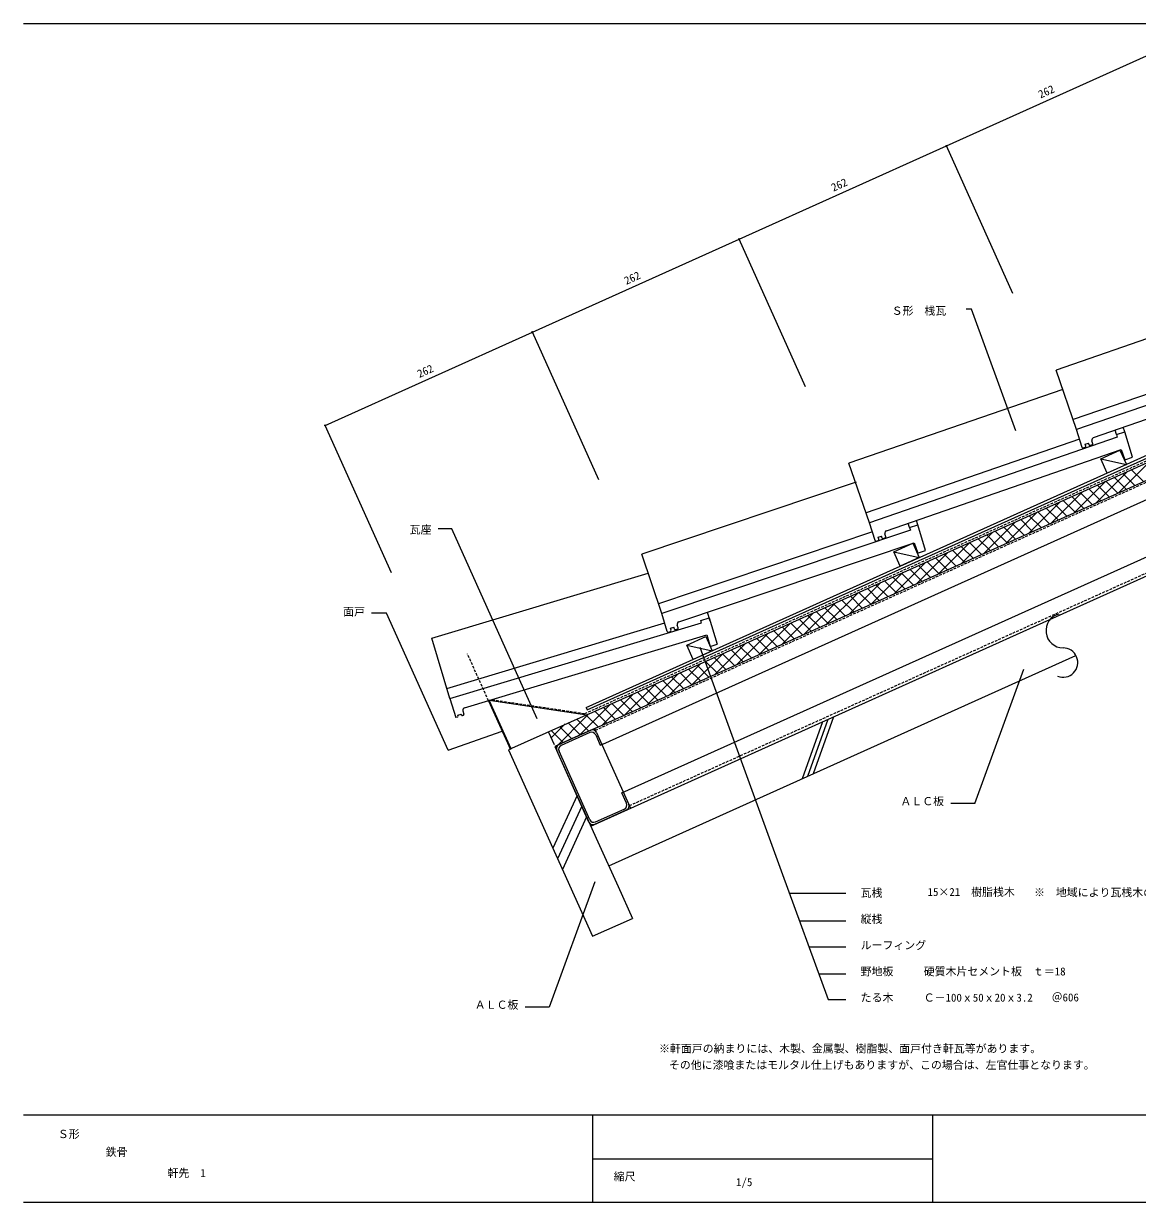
# Model space of a CAD drawing. Units: millimetres, scale not verified. Extents: x -203 to 197, y -138 to 132.
# Drawn here: x -203.2 to 51.8, y -138.4 to 131.6 of the extents above; entities that cross this region are included whole.
import ezdxf
from ezdxf.enums import TextEntityAlignment as Align

# ---------------------------------------------------------------- set-up
doc = ezdxf.new("R2010")
doc.units = ezdxf.units.MM
doc.header["$LTSCALE"] = 0.5
doc.header["$PDMODE"] = 32
doc.header["$PDSIZE"] = 0.25
doc.linetypes.add('DASHED1', pattern=[1.8, 1.2, -0.6])
for name, color, linetype, lineweight in [('0-0', 5, 'Continuous', 18), ('1-0', 7, 'Continuous', 18), ('1-1', 3, 'Continuous', 18), ('1-2', 3, 'Continuous', 18), ('1-3', 7, 'Continuous', 18), ('1-4', 4, 'Continuous', 18)]:
    doc.layers.add(name, color=color, linetype=linetype, lineweight=lineweight)
doc.layers.add('1-F', color=7, linetype='Continuous')
doc.styles.add('ＭＳ ゴシック', font='')
doc.styles.get('ＭＳ ゴシック').set_extended_font_data('MS Gothic')

msp = doc.modelspace()

# ---------------------------------------------------------------- linework, layer by layer
at = {"layer": '0-0'}
for p, q in [((-203.2432, 131.6351), (196.7568, 131.6351)), ((-72.973, -118.3649), (-72.973, -138.3649)), ((4.8649, -118.3649), (4.8649, -138.3649)), ((-72.973, -128.3649), (4.8649, -128.3649)), ((196.7568, -138.3649), (-203.2432, -138.3649))]:
    msp.add_line(p, q, dxfattribs=at)
at = {"layer": '1-0', "color": 3, "linetype": 'DASHED1'}
for p, q in [((-74.6966, -26.385), (155.2651, 77.0977)), ((-96.7619, -23.4651), (-101.5976, -12.7191))]:
    msp.add_line(p, q, dxfattribs=at)
at = {"layer": '1-0'}
for p, q in [((-74.1486, -25.5405), (155.0414, 77.5949)), ((-73.7382, -26.4525), (155.4517, 76.683)), ((-72.2609, -29.7354), (156.9291, 73.4001)), ((43.4642, 31.9451), (47.8243, 33.953)), ((44.9244, 28.7002), (43.4642, 31.9451)), ((44.9244, 28.7002), (43.4642, 31.9451)), ((43.4642, 31.9451), (49.3016, 30.67)), ((-0.33, 16.1919), (-0.6358, 17.21)), ((-85.6281, -27.5923), (-105.1939, 15.8873)), ((-3.9728, 10.6442), (1.8817, 9.331)), ((-106.0358, -34.8092), (-120.158, -3.4264)), ((-51.3927, -10.6948), (-45.5382, -12.0079)), ((-96.6085, -23.3574), (-74.2506, -26.6831)), ((-74.3948, -24.9934), (-74.1486, -25.5405)), ((-106.0358, -34.8092), (-93.6433, -30.4424)), ((-83.0398, -30.6382), (-81.7723, -33.4549)), ((-72.2609, -29.7354), (-81.5625, -33.9211))]:
    msp.add_line(p, q, dxfattribs=at)
at = {"layer": '1-0', "linetype": 'DASHED1'}
msp.add_line((-72.2791, -30.1822), (88.6882, 42.2531), dxfattribs=at)
at = {"layer": '1-0', "color": 3}
for p, q in [((-96.7619, -23.4651), (-91.7316, -34.6436)), ((-73.3552, -30.2278), (-80.6506, -33.5107)), ((-73.5558, -30.7568), (-80.1216, -33.7114)), ((-72.2336, -31.2583), (-71.1666, -33.6293)), ((-72.0329, -30.7294), (-70.8018, -33.4652)), ((-73.7655, -51.2476), (-81.1521, -34.833)), ((-73.5649, -50.7187), (-80.6232, -35.0336)), ((-71.1666, -33.6293), (-70.8018, -33.4652)), ((-65.8775, -44.4082), (-66.2422, -44.5724)), ((-65.1753, -46.9434), (-66.2422, -44.5724)), ((-64.6464, -47.144), (-65.8775, -44.4082)), ((-72.4433, -51.7492), (-65.1479, -48.4663)), ((-72.2426, -51.2202), (-65.6768, -48.2656))]:
    msp.add_line(p, q, dxfattribs=at)
at = {"layer": '1-0'}
for points in [[(-74.3948, -24.9934), (139.7891, 71.3894), (154.7951, 78.1421)], [(47.8243, 33.9529), (49.3016, 30.67), (44.9244, 28.7002)], [(47.8243, 33.9529), (49.3016, 30.67), (44.9244, 28.7002)], [(-73.7382, -26.4525), (-88.5802, -33.1314), (-92.159, -34.7418)]]:
    msp.add_lwpolyline(points, dxfattribs=at)
for points in [[(-2.4955, 7.3613), (-3.9728, 10.6442), (0.4044, 12.6139), (1.8817, 9.331)], [(-49.9154, -13.9777), (-51.3927, -10.6948), (-47.0155, -8.725), (-45.5382, -12.0079)]]:
    msp.add_lwpolyline(points, close=True, dxfattribs=at)
at = {"layer": '1-0', "color": 3}
for centre, start, end in [((-73.1455, -31.6687), 24.22777, 114.22777), ((-72.9449, -31.1398), 24.22777, 114.22777), ((-80.2402, -34.4227), 114.22777, 204.22777), ((-79.7113, -34.6233), 114.22777, 204.22777), ((-66.0872, -47.3537), 294.22777, 24.22777), ((-65.5583, -47.5543), 294.22777, 24.22777), ((-72.8536, -50.8372), 204.22777, 294.22777), ((-72.653, -50.3083), 204.22777, 294.22777)]:
    msp.add_arc(centre, 1, start, end, dxfattribs=at)
at = {"layer": '1-1', "color": 7}
for p, q in [((-109.7424, -9.1346), (-60.1757, 5.7544)), ((-46.2585, -4.4742), (-46.6472, -3.1802)), ((-106.2902, -20.6273), (-56.4185, -5.6467)), ((-105.5997, -22.9258), (-109.7424, -9.1346)), ((-81.5625, -33.9211), (-71.7138, -55.8072))]:
    msp.add_line(p, q, dxfattribs=at)
at = {"layer": '1-1'}
for p, q in [((-48.174, -5.0496), (-46.2585, -4.4742)), ((-46.2585, -4.4742), (-44.4385, -10.5333)), ((-46.0859, -5.0489), (-46.2585, -4.4742)), ((-45.9918, -10.9999), (-44.4385, -10.5333)), ((-105.5997, -22.9258), (-104.2764, -27.3313)), ((-103.8155, -26.7798), (-103.0494, -26.5497)), ((-103.7593, -26.9672), (-103.8155, -26.7798)), ((-102.9931, -26.737), (-103.0494, -26.5497)), ((-102.5525, -26.8135), (-102.744, -26.871)), ((-102.6486, -25.7982), (-102.4185, -26.5644)), ((-103.8933, -27.2163), (-104.2764, -27.3313))]:
    msp.add_line(p, q, dxfattribs=at)
at = {"layer": '1-1', "linetype": 'DASHED1'}
msp.add_line((-95.9218, -23.2278), (-74.6966, -26.385), dxfattribs=at)
at = {"layer": '1-1'}
for points in [[(-105.5997, -22.9258), (-48.0014, -5.6242), (-48.174, -5.0496)], [(-102.2466, -25.051), (-46.7762, -8.3886), (-45.9918, -10.9999)]]:
    msp.add_lwpolyline(points, dxfattribs=at)
for centre, radius, start, end in [((-103.9508, -27.0247), 0.2, 286.71996, 16.71655), ((-102.8015, -26.6795), 0.2, 196.71996, 286.71758), ((-102.074, -25.6256), 0.6, 106.7195, 196.7187), ((-102.61, -26.6219), 0.2, 286.72098, 16.71758)]:
    msp.add_arc(centre, radius, start, end, dxfattribs=at)
at = {"layer": '1-2', "color": 7}
for p, q in [((82.1312, 69.1908), (33.1872, 52.2566)), ((85.9853, 57.8263), (37.1109, 40.9162)), ((37.8957, 38.6481), (33.1872, 52.2566)), ((34.7113, 47.8518), (-14.2327, 30.9177)), ((47.0301, 37.5113), (46.7158, 38.5253)), ((48.9212, 38.1656), (48.5742, 39.1683)), ((38.5654, 36.4873), (-10.309, 19.5773)), ((-9.5243, 17.3092), (-14.2327, 30.9177)), ((-12.5986, 26.6259), (-61.648, 10.1331)), ((1.5667, 16.8297), (1.2226, 17.853)), ((-8.8578, 15.2235), (-57.8234, -1.2411)), ((-57.0585, -3.5159), (-61.648, 10.1331))]:
    msp.add_line(p, q, dxfattribs=at)
at = {"layer": '1-2'}
for p, q in [((94.6277, 58.2769), (37.8957, 38.6481)), ((41.7914, 36.8216), (95.5163, 55.4098)), ((39.1593, 34.5709), (37.8957, 38.6481)), ((47.0301, 37.5113), (48.9212, 38.1656)), ((50.7279, 32.336), (48.9212, 38.1656)), ((47.2078, 36.9379), (-9.5243, 17.3092)), ((39.8728, 35.309), (40.6292, 35.5707)), ((40.0141, 34.8529), (39.8728, 35.309)), ((40.7667, 35.1271), (40.6292, 35.5707)), ((41.4959, 35.1608), (41.0231, 34.9972)), ((41.6215, 35.409), (41.4145, 36.0769)), ((47.0301, 37.5113), (47.2078, 36.9379)), ((-5.6285, 15.4826), (48.0964, 34.0709)), ((39.4157, 34.4411), (39.8885, 34.6047)), ((48.0964, 34.0709), (48.9164, 31.7007)), ((48.9138, 31.7084), (50.7279, 32.336)), ((-8.2606, 13.2319), (-9.5243, 17.3092)), ((-0.33, 16.1919), (1.5667, 16.8297)), ((3.3225, 10.9846), (1.5667, 16.8297)), ((-0.1573, 15.617), (-57.0585, -3.5159)), ((-7.5471, 13.97), (-6.7908, 14.2317)), ((-7.4058, 13.5139), (-7.5471, 13.97)), ((-6.6532, 13.7881), (-6.7908, 14.2317)), ((-5.924, 13.8219), (-6.3968, 13.6583)), ((-5.7984, 14.0701), (-6.0054, 14.738)), ((-0.33, 16.1919), (-0.1573, 15.617)), ((-53.1788, -5.3764), (0.7062, 12.7423)), ((-8.0042, 13.1021), (-7.5314, 13.2657)), ((0.7062, 12.7423), (1.5055, 10.3651)), ((1.5029, 10.3727), (3.3225, 10.9846)), ((-55.8305, -7.604), (-57.0585, -3.5159)), ((-55.5752, -7.7361), (-55.1011, -7.5766)), ((-55.1106, -6.8722), (-54.352, -6.6171)), ((-54.9733, -7.3295), (-55.1106, -6.8722)), ((-54.2183, -7.0619), (-54.352, -6.6171)), ((-53.4889, -7.0345), (-53.963, -7.194)), ((-53.3611, -6.7874), (-53.5622, -6.1178))]:
    msp.add_line(p, q, dxfattribs=at)
for centre, radius, start, end in [((40.9577, 35.1862), 0.2, 197.21756, 289.0885), ((41.9876, 36.2545), 0.6, 109.08588, 197.21983), ((41.4305, 35.3498), 0.2, 289.0885, 17.21996), ((39.3503, 34.6301), 0.2, 197.21655, 289.08514), ((39.8231, 34.7937), 0.2, 289.08401, 17.21758), ((-7.5968, 13.4547), 0.2, 289.08401, 17.21758), ((-6.4622, 13.8473), 0.2, 197.21756, 289.0885), ((-5.4323, 14.9156), 0.6, 109.08588, 197.21983), ((-5.9895, 14.0109), 0.2, 289.0885, 17.21996), ((-8.0696, 13.2912), 0.2, 197.21655, 289.08514), ((-52.9876, -5.9451), 0.6, 108.58588, 196.71983), ((-55.639, -7.5465), 0.2, 196.71655, 288.58514), ((-55.1648, -7.3871), 0.2, 288.58401, 16.71758), ((-54.0268, -7.0044), 0.2, 196.71756, 288.5885), ((-53.5526, -6.845), 0.2, 288.5885, 16.71996)]:
    msp.add_arc(centre, radius, start, end, dxfattribs=at)
at = {"layer": '1-3'}
for p, q in [((-39.3888, 82.248), (8.0901, 103.6135)), ((-24.1873, 48.4671), (-39.3888, 82.248)), ((-134.1655, 39.5985), (-86.7259, 60.9463)), ((-118.9641, 5.8175), (-134.1655, 39.5985)), ((-73.3552, -52.1596), (93.7519, 23.0387)), ((-105.1939, 15.8873), (-108.2898, 15.8873)), ((-76.5018, -45.1671), (-82.0298, -57.2514)), ((-75.4112, -47.5907), (-80.9391, -59.675)), ((-74.3206, -50.0144), (-79.8485, -62.0987)), ((-29.7365, -62.4084), (-19.0154, -91.8643)), ((-67.1177, -66.0208), (-63.8348, -73.3161)), ((-14.9632, -67.5796), (-27.8543, -67.5796)), ((-72.954, -77.4198), (-63.8348, -73.3161)), ((-14.9632, -73.979), (-25.5251, -73.979)), ((-14.9632, -79.9213), (-23.3623, -79.9213)), ((-14.9632, -86.0922), (-21.1163, -86.0922)), ((-19.0154, -91.8643), (-14.9632, -91.8643))]:
    msp.add_line(p, q, dxfattribs=at)
for points in [[(23.2915, 69.8326), (8.0901, 103.6135), (55.4661, 124.9327)], [(-71.5244, 27.1654), (-86.7259, 60.9463), (-39.3888, 82.248)], [(24.0019, 38.334), (13.8555, 66.2109), (12.5816, 66.2109)]]:
    msp.add_lwpolyline(points, dxfattribs=at)
for centre, radius, start, end in [((34.8194, -7.4175), 3.9335, 104.1178, 269.56786), ((34.7897, -14.7231), 3.3723, 248.4313, 90)]:
    msp.add_arc(centre, radius, start, end, dxfattribs=at)
for p in [(8.0901, 103.6135), (-39.3888, 82.248), (-86.7259, 60.9463), (-134.1655, 39.5985)]:
    msp.add_point(p, dxfattribs=at)
at = {"layer": '1-4', "color": 7}
for p, q in [((-70.6194, -33.3831), (158.5705, 69.7524)), ((-66.2422, -44.5724), (92.1105, 26.6864)), ((-120.158, -3.4264), (-123.5647, -3.4264)), ((-69.2516, -61.2788), (37.7587, -13.1241)), ((-48.3919, -11.1529), (-29.7365, -62.4084)), ((14.604, -47.0319), (25.8186, -16.22)), ((-91.5989, -34.4898), (-96.6085, -23.3574)), ((-20.311, -28.2896), (-24.9773, -41.3553)), ((-19.0458, -27.7203), (-23.7121, -40.786)), ((-17.7806, -27.151), (-22.4469, -40.2166)), ((-72.2609, -29.7354), (-73.6024, -30.3391)), ((-72.0329, -30.7294), (-72.4433, -29.8175)), ((-92.159, -34.7418), (-72.954, -77.4198)), ((-70.6194, -33.3831), (-70.8018, -33.4651)), ((-70.8018, -33.4652), (-64.236, -48.0559)), ((14.604, -47.0319), (9.0974, -47.0319)), ((-71.7138, -55.8072), (-67.1177, -66.0208)), ((-72.4204, -64.9403), (-82.8718, -93.6551)), ((-82.8718, -93.6551), (-88.3784, -93.6551))]:
    msp.add_line(p, q, dxfattribs=at)
at = {"layer": '1-4'}
for p, q in [((47.5179, 24.1651), (54.6955, 31.3427)), ((42.3753, 21.8509), (49.5529, 29.0285)), ((46.5655, 27.6842), (49.288, 24.9616)), ((48.5161, 28.562), (51.2387, 25.8394)), ((50.4667, 29.4398), (53.1893, 26.7172)), ((32.0901, 17.2225), (39.2677, 24.4002)), ((37.2327, 19.5367), (44.4104, 26.7144)), ((40.7135, 25.0508), (43.4361, 22.3282)), ((42.6642, 25.9286), (45.3867, 23.206)), ((44.6148, 26.8064), (47.3374, 24.0838)), ((26.9475, 14.9084), (34.1251, 22.086)), ((34.8616, 22.4174), (37.5842, 19.6949)), ((36.8122, 23.2952), (39.5348, 20.5727)), ((38.7629, 24.173), (41.4855, 21.4505)), ((21.8049, 12.5942), (28.9825, 19.7719)), ((27.059, 18.9063), (29.7816, 16.1837)), ((29.0096, 19.7841), (31.7322, 17.0615)), ((30.9603, 20.6619), (33.6828, 17.9393)), ((32.9109, 21.5396), (35.6335, 18.8171)), ((16.6623, 10.2801), (23.8399, 17.4577)), ((21.2071, 16.2729), (23.9296, 13.5503)), ((23.1577, 17.1507), (25.8803, 14.4281)), ((25.1084, 18.0285), (27.8309, 15.3059)), ((11.5197, 7.9659), (18.6973, 15.1435)), ((15.3551, 13.6395), (18.0777, 10.917)), ((17.3058, 14.5173), (20.0283, 11.7948)), ((19.2564, 15.3951), (21.979, 12.6726)), ((6.3771, 5.6517), (13.5548, 12.8294)), ((9.5032, 11.0062), (12.2258, 8.2836)), ((11.4538, 11.884), (14.1764, 9.1614)), ((13.4045, 12.7618), (16.127, 10.0392)), ((-3.9081, 1.0234), (3.2696, 8.201)), ((1.2345, 3.3375), (8.4122, 10.5152)), ((3.6513, 8.3728), (6.3738, 5.6502)), ((5.6019, 9.2506), (8.3245, 6.528)), ((7.5526, 10.1284), (10.2751, 7.4058)), ((-9.0507, -1.2908), (-1.873, 5.8869)), ((-2.2007, 5.7394), (0.5219, 3.0169)), ((-0.2501, 6.6172), (2.4725, 3.8946)), ((1.7006, 7.495), (4.4232, 4.7724)), ((-14.1933, -3.605), (-7.0156, 3.5727)), ((-8.0526, 3.1061), (-5.3301, 0.3835)), ((-6.102, 3.9838), (-3.3794, 1.2613)), ((-4.1513, 4.8616), (-1.4288, 2.1391)), ((-19.3359, -5.9191), (-12.1582, 1.2585)), ((-13.9046, 0.4727), (-11.182, -2.2499)), ((-11.9539, 1.3505), (-9.2313, -1.3721)), ((-10.0033, 2.2283), (-7.2807, -0.4943)), ((-24.4785, -8.2333), (-17.3008, -1.0556)), ((-19.7565, -2.1607), (-17.0339, -4.8833)), ((-17.8058, -1.2829), (-15.0833, -4.0055)), ((-15.8552, -0.4051), (-13.1326, -3.1277)), ((-29.6211, -10.5475), (-22.4434, -3.3698)), ((-25.6084, -4.7941), (-22.8859, -7.5166)), ((-23.6578, -3.9163), (-20.9352, -6.6388)), ((-21.7071, -3.0385), (-18.9846, -5.761)), ((-39.9062, -15.1758), (-32.7286, -7.9982)), ((-34.7637, -12.8616), (-27.586, -5.684)), ((-31.4604, -7.4274), (-28.7378, -10.15)), ((-29.5097, -6.5496), (-26.7872, -9.2722)), ((-27.5591, -5.6719), (-24.8365, -8.3944)), ((-45.0488, -17.49), (-37.8712, -10.3123)), ((-37.3123, -10.0608), (-34.5897, -12.7834)), ((-35.3617, -9.183), (-32.6391, -11.9056)), ((-33.411, -8.3052), (-30.6885, -11.0278)), ((-50.1914, -19.8041), (-43.0138, -12.6265)), ((-43.1643, -12.6942), (-40.4417, -15.4167)), ((-41.2136, -11.8164), (-38.491, -14.539)), ((-39.263, -10.9386), (-36.5404, -13.6612)), ((-55.334, -22.1183), (-48.1564, -14.9406)), ((-49.0162, -15.3276), (-46.2936, -18.0501)), ((-47.0655, -14.4498), (-44.343, -17.1723)), ((-45.1149, -13.572), (-42.3923, -16.2945)), ((-60.4766, -24.4325), (-53.299, -17.2548)), ((-56.8187, -18.8387), (-54.0962, -21.5613)), ((-54.8681, -17.9609), (-52.1455, -20.6835)), ((-52.9175, -17.0831), (-50.1949, -19.8057)), ((-50.9668, -16.2053), (-48.2443, -18.9279)), ((-65.6192, -26.7466), (-58.4416, -19.569)), ((-62.6706, -21.4721), (-59.9481, -24.1946)), ((-60.72, -20.5943), (-57.9974, -23.3168)), ((-58.7694, -19.7165), (-56.0468, -22.439)), ((-75.9044, -31.375), (-68.7268, -24.1973)), ((-70.7618, -29.0608), (-63.5842, -21.8831)), ((-68.5225, -24.1054), (-65.8, -26.828)), ((-66.5719, -23.2276), (-63.8493, -25.9502)), ((-64.6213, -22.3498), (-61.8987, -25.0724)), ((-74.0434, -26.7139), (-81.4657, -34.1362)), ((-74.3744, -26.7388), (-71.6519, -29.4613)), ((-72.4238, -25.861), (-69.7012, -28.5835)), ((-70.4732, -24.9832), (-67.7506, -27.7058)), ((-79.2402, -28.772), (-82.4398, -31.9716)), ((-80.4271, -29.4625), (-77.7045, -32.185)), ((-78.4764, -28.5847), (-75.7716, -31.2895)), ((-76.5258, -27.7069), (-73.8032, -30.4294)), ((-82.3777, -30.3402), (-79.6551, -33.0628))]:
    msp.add_line(p, q, dxfattribs=at)
at = {"layer": '1-4', "color": 7, "linetype": 'DASHED1'}
msp.add_line((-64.4987, -47.4723), (93.4893, 23.6223), dxfattribs=at)
at = {"layer": '1-4', "color": 5}
msp.add_line((196.7568, -118.3649), (-203.2432, -118.3649), dxfattribs=at)

# ---------------------------------------------------------------- texts
at = {"layer": '0-0', "color": 7, "style": 'ＭＳ ゴシック'}
for s, p in [('Ｓ形', (-195.4054, -124.1757)), ('鉄骨', (-184.4438, -128.2884)), ('軒先\u30001', (-170.2781, -133.1048)), ('縮尺', (-68.1081, -133.9054))]:
    msp.add_text(s, height=1.833, dxfattribs=at).set_placement(p, align=Align.BOTTOM_LEFT)
at = {"layer": '1-0', "style": 'ＭＳ ゴシック'}
msp.add_text('1/5', height=1.833, dxfattribs=at).set_placement((-40.0932, -135.1819), align=Align.BOTTOM_LEFT)
at = {"layer": '1-3', "style": 'ＭＳ ゴシック'}
for p in [(29.863, 113.9596), (-17.5644, 92.6173), (-64.9724, 71.2837), (-112.3607, 49.9589)]:
    msp.add_text('262', height=1.833, rotation=24.228, dxfattribs=at).set_placement(p, align=Align.BOTTOM_LEFT)
for s, p in [('Ｓ形\u3000桟瓦', (-4.4485, 64.3801)), ('瓦座', (-114.8171, 14.2537)), ('瓦桟', (-11.5468, -68.9306)), ('縦桟', (-11.5468, -74.9306)), ('ルーフィング', (-11.5468, -80.9306)), ('野地板', (-11.5468, -86.9306)), ('たる木', (-11.5468, -92.9306))]:
    msp.add_text(s, height=1.833, dxfattribs=at).set_placement(p, align=Align.BOTTOM_LEFT)
at = {"layer": '1-4', "color": 7, "style": 'ＭＳ ゴシック'}
for s, p in [('面戸', (-130.0575, -4.519)), ('ＡＬＣ板', (-2.4481, -47.9469)), ('15×21\u3000樹脂桟木', (3.7696, -68.7207)), ('※\u3000地域により瓦桟木の大きさは、異なります', (28.1511, -68.8272)), ('硬質木片セメント板\u3000ｔ＝18', (2.8864, -86.9306)), ('Ｃ－100ｘ50ｘ20ｘ3.2', (2.8864, -92.9306)), ('＠606', (32.1808, -92.8775)), ('ＡＬＣ板', (-99.9238, -94.5701))]:
    msp.add_text(s, height=1.833, dxfattribs=at).set_placement(p, align=Align.BOTTOM_LEFT)
at = {"layer": '1-F', "style": 'ＭＳ ゴシック'}
for s, p in [('※軒面戸の納まりには、木製、金属製、樹脂製、面戸付き軒瓦等があります。', (-57.7263, -104.5971)), ('その他に漆喰またはモルタル仕上げもありますが、この場合は、左官仕事となります。', (-55.4577, -108.3523))]:
    msp.add_text(s, height=1.833, dxfattribs=at).set_placement(p, align=Align.BOTTOM_LEFT)

doc.saveas('drawing.dxf')
